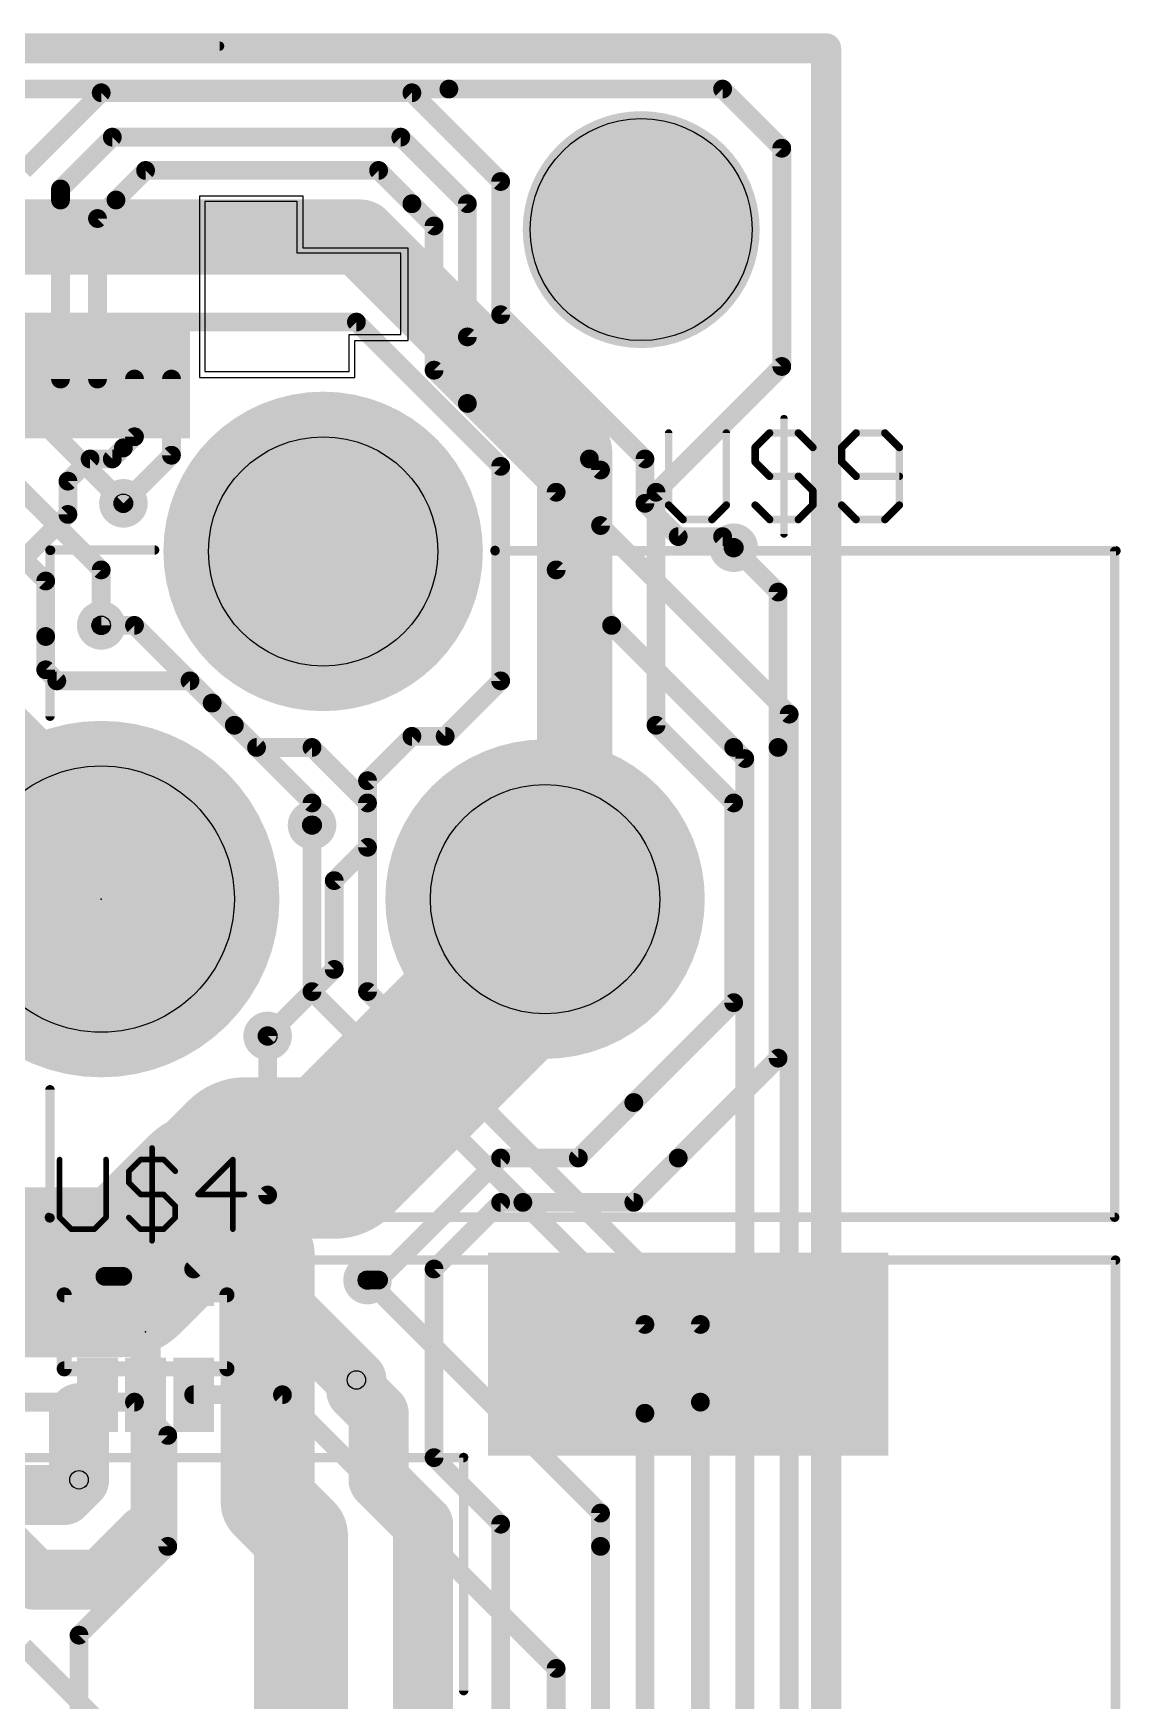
# Model space of a CAD drawing. Extents: x 61.5 to 101.4, y 9 to 89.5.
# Drawn here: x 86.68 to 101.38, y 66.91 to 89.45 of the extents above; entities that cross this region are included whole.
import ezdxf

# ---------------------------------------------------------------- set-up
doc = ezdxf.new("R2010")
doc.units = 0
for name, color, linetype in [('1', 22, 'CONTINUOUS'), ('16', 175, 'CONTINUOUS'), ('17', 82, 'CONTINUOUS'), ('18', 82, 'CONTINUOUS'), ('20', 7, 'CONTINUOUS'), ('21', 253, 'CONTINUOUS'), ('22', 253, 'CONTINUOUS'), ('23', 7, 'CONTINUOUS'), ('25', 253, 'CONTINUOUS'), ('29', 253, 'CONTINUOUS'), ('30', 253, 'CONTINUOUS'), ('31', 253, 'CONTINUOUS'), ('32', 253, 'CONTINUOUS'), ('44', 253, 'CONTINUOUS'), ('51', 253, 'CONTINUOUS')]:
    doc.layers.add(name, color=color, linetype=linetype)

# ---------------------------------------------------------------- blocks, each defined once
blk = doc.blocks.new('RECT')
blk.add_solid([(-0.5, -0.5), (0.5, -0.5), (-0.5, 0.5), (0.5, 0.5)])
blk = doc.blocks.new('ROUNDP')
at = {"const_width": 0.5}
blk.add_lwpolyline([(0, -0.25, 1), (0, 0.25, 1), (0, -0.25)], format="xyb", dxfattribs=at)
blk = doc.blocks.new('ROUNDV')
at = {"const_width": 0.5}
blk.add_lwpolyline([(0, -0.25, 1), (0, 0.25, 1), (0, -0.25)], format="xyb", dxfattribs=at)

msp = doc.modelspace()

# ---------------------------------------------------------------- linework, layer by layer
at = {"layer": '1'}
for p, q in [((90.25, 87.18), (89, 87.18)), ((89, 87.18), (89, 84.88)), ((90.25, 86.48), (90.25, 87.18)), ((91.65, 86.48), (90.25, 86.48)), ((91.65, 85.38), (91.65, 86.48)), ((90.95, 84.88), (90.95, 85.38)), ((90.95, 85.38), (91.65, 85.38)), ((89, 84.88), (90.95, 84.88))]:
    msp.add_line(p, q, dxfattribs=at)
for points, const_width in [([(86.55, 87.6), (87.6, 88.65)], 0.254), ([(87.6, 88.65), (91.8, 88.65)], 0.254), ([(91.8, 88.65), (93, 87.45)], 0.254), ([(87.05, 87.35), (87.75, 88.05)], 0.254), ([(87.75, 88.05), (91.65, 88.05)], 0.254), ([(91.65, 88.05), (92.55, 87.15)], 0.254), ([(87.8, 87.2), (88.2, 87.6)], 0.254), ([(88.2, 87.6), (91.35, 87.6)], 0.254), ([(91.35, 87.6), (91.8, 87.15)], 0.254), ([(87.05, 87.2), (87.05, 87.35)], 0.254), ([(93, 87.45), (93, 85.65)], 0.254), ([(87.05, 84.78), (87.05, 87.2)], 0.254), ([(87.55, 86.95), (87.8, 87.2)], 0.254), ([(91.8, 87.15), (92.1, 86.85)], 0.254), ([(92.55, 87.15), (92.55, 85.35)], 0.254), ([(87.55, 84.78), (87.55, 86.95)], 0.254), ([(92.1, 86.85), (92.1, 84.9)], 0.254), ([(93, 85.65), (94.95, 83.7)], 0.254), ([(92.55, 85.35), (94.2, 83.7)], 0.254), ([(92.1, 84.9), (92.55, 84.45)], 0.254), ([(88.05, 84.78), (88.05, 84)], 0.254), ([(88.55, 84.78), (88.55, 83.75)], 0.254), ([(92.55, 84.45), (93.75, 83.25)], 0.254), ([(88.05, 84), (87.9, 83.85)], 0.254), ([(87.9, 83.85), (87.75, 83.7)], 0.254), ([(88.55, 83.75), (87.9, 83.1)], 0.254), ([(87.45, 83.7), (87.15, 83.4)], 0.254), ([(87.75, 83.7), (87.45, 83.7)], 0.254), ([(94.2, 83.7), (94.35, 83.55)], 0.254), ([(94.35, 83.55), (94.35, 82.8)], 0.254), ([(94.95, 83.7), (94.95, 83.1)], 0.254), ([(87.15, 83.4), (87.15, 82.95)], 0.254), ([(93.75, 83.25), (93.75, 82.2)], 0.254), ([(94.95, 83.1), (95.4, 82.65)], 0.254), ([(87.15, 82.95), (86.1, 81.9)], 0.254), ([(94.35, 82.8), (96.9, 80.25)], 0.254), ([(95.4, 82.65), (96, 82.65)], 0.254), ([(96, 82.65), (96.15, 82.5)], 0.254), ([(93.75, 82.2), (94.5, 81.45)], 0.254), ([(87.6, 81.45), (88.05, 81.45)], 0.254), ([(88.05, 81.45), (89.1, 80.4)], 0.254), ([(94.5, 81.45), (96.15, 79.8)], 0.254), ([(89.1, 80.4), (89.4, 80.1)], 0.254), ([(96.9, 80.25), (96.9, 23.85)], 0.254), ([(85.7, 79.65), (87.6, 77.75)], 0.8128), ([(89.7, 79.8), (89.4, 80.1)], 0.254), ([(90.45, 79.8), (89.7, 79.8)], 0.254), ([(91.2, 79.05), (90.45, 79.8)], 0.254), ([(96.15, 79.8), (96.3, 79.65)], 0.254), ([(96.3, 79.65), (96.3, 23.4)], 0.254), ([(91.2, 76.5), (91.2, 79.05)], 0.254), ([(90.45, 78.75), (90.45, 76.5)], 0.254), ([(94.95, 72), (90.45, 76.5)], 0.254), ([(91.2, 76.5), (95.7, 72)], 0.254), ([(89.85, 75.9), (89.85, 73.75)], 0.254), ([(87.9, 73.65), (85.95, 73.65)], 0.4064), ([(88.2, 73.35), (87.9, 73.65)], 0.4064), ([(89.85, 73.75), (88.85, 72.75)], 0.254), ([(88.2, 72.75), (88.2, 73.35)], 0.4064), ([(89.55, 72.75), (89.1, 72.75)], 0.8128), ([(91.05, 71.25), (89.55, 72.75)], 0.8128), ([(88.2, 72.75), (88.2, 71.05)], 0.4064), ([(88.85, 72.75), (89.1, 72.75)], 0.4064), ([(91.2, 72.6), (94.35, 69.45)], 0.254), ([(94.95, 70.8), (94.95, 72)], 0.254), ([(95.7, 72), (95.7, 70.95)], 0.254), ([(87.55, 71.05), (87.3, 70.8)], 0.4064), ([(88.2, 71.05), (88.2, 69.15)], 0.4064), ([(87.3, 70.8), (87.3, 69.9)], 0.8128), ([(88.85, 71.05), (90.05, 71.05)], 0.254), ([(90.05, 71.05), (93.75, 67.35)], 0.254), ([(95.7, 46.95), (95.7, 70.95)], 0.254), ([(94.95, 70.8), (94.95, 47.25)], 0.254), ([(86.1, 69.15), (86.7, 68.55)], 0.8128), ([(87.6, 68.55), (88.2, 69.15)], 0.8128), ([(94.35, 69.45), (94.35, 69)], 0.254), ([(94.35, 47.7), (94.35, 69)], 0.254), ([(86.7, 68.55), (87.3, 68.55)], 0.8128), ([(87.3, 68.55), (87.6, 68.55)], 0.8128), ([(86.55, 67.65), (88.8, 65.4)], 0.254), ([(93.75, 67.35), (93.75, 61.8)], 0.254)]:
    msp.add_lwpolyline(points, dxfattribs=dict(at, const_width=const_width))
for points, const_width in [([(87.6, 88.7135, 1), (87.6, 88.5865)], 0.127), ([(87.6449, 88.6051, 1), (87.5551, 88.6949)], 0.127), ([(91.8449, 88.6949, 1), (91.7551, 88.6051)], 0.127), ([(91.8, 88.5865, 1), (91.8, 88.7135)], 0.127), ([(87.75, 88.1135, 1), (87.75, 87.9865)], 0.127), ([(87.7949, 88.0051, 1), (87.7051, 88.0949)], 0.127), ([(91.6949, 88.0949, 1), (91.6051, 88.0051)], 0.127), ([(91.65, 87.9865, 1), (91.65, 88.1135)], 0.127), ([(88.2, 87.6635, 1), (88.2, 87.5365)], 0.127), ([(88.2449, 87.5551, 1), (88.1551, 87.6449)], 0.127), ([(91.3949, 87.6449, 1), (91.3051, 87.5551)], 0.127), ([(91.35, 87.5365, 1), (91.35, 87.6635)], 0.127), ([(87.1135, 87.35, 1), (86.9865, 87.35)], 0.127), ([(87.0051, 87.3949, 1), (87.0949, 87.3051)], 0.127), ([(93.0635, 87.45, 1), (92.9365, 87.45)], 0.127), ([(92.9551, 87.4051, 1), (93.0449, 87.4949)], 0.127), ([(87.1135, 87.2, 1), (86.9865, 87.2)], 0.127), ([(86.9865, 87.2, 1), (87.1135, 87.2)], 0.127), ([(87.7551, 87.2449, 1), (87.8449, 87.1551)], 0.127), ([(87.8449, 87.1551, 1), (87.7551, 87.2449)], 0.127), ([(91.8449, 87.1949, 1), (91.7551, 87.1051)], 0.127), ([(91.7551, 87.1051, 1), (91.8449, 87.1949)], 0.127), ([(92.6135, 87.15, 1), (92.4865, 87.15)], 0.127), ([(92.5051, 87.1051, 1), (92.5949, 87.1949)], 0.127), ([(87.6135, 86.95, 1), (87.4865, 86.95)], 0.127), ([(87.5051, 86.9949, 1), (87.5949, 86.9051)], 0.127), ([(92.1635, 86.85, 1), (92.0365, 86.85)], 0.127), ([(92.0551, 86.8051, 1), (92.1449, 86.8949)], 0.127), ([(93.0449, 85.6949, 1), (92.9551, 85.6051)], 0.127), ([(92.9365, 85.65, 1), (93.0635, 85.65)], 0.127), ([(92.5949, 85.3949, 1), (92.5051, 85.3051)], 0.127), ([(92.4865, 85.35, 1), (92.6135, 85.35)], 0.127), ([(92.1449, 84.9449, 1), (92.0551, 84.8551)], 0.127), ([(86.9865, 84.78, 1), (87.1135, 84.78)], 0.127), ([(87.4865, 84.78, 1), (87.6135, 84.78)], 0.127), ([(88.1135, 84.78, 1), (87.9865, 84.78)], 0.127), ([(88.6135, 84.78, 1), (88.4865, 84.78)], 0.127), ([(92.0365, 84.9, 1), (92.1635, 84.9)], 0.127), ([(92.5949, 84.4949, 1), (92.5051, 84.4051)], 0.127), ([(92.5051, 84.4051, 1), (92.5949, 84.4949)], 0.127), ([(88.0949, 83.9551, 1), (88.0051, 84.0449)], 0.127), ([(87.8551, 83.8949, 1), (87.9449, 83.8051)], 0.127), ([(87.9449, 83.8051, 1), (87.8551, 83.8949)], 0.127), ([(87.9865, 84, 1), (88.1135, 84)], 0.127), ([(88.5949, 83.7051, 1), (88.5051, 83.7949)], 0.127), ([(87.45, 83.7635, 1), (87.45, 83.6365)], 0.127), ([(87.4949, 83.6551, 1), (87.4051, 83.7449)], 0.127), ([(87.7051, 83.7449, 1), (87.7949, 83.6551)], 0.127), ([(87.75, 83.6365, 1), (87.75, 83.7635)], 0.127), ([(88.4865, 83.75, 1), (88.6135, 83.75)], 0.127), ([(94.2449, 83.7449, 1), (94.1551, 83.6551)], 0.127), ([(94.1551, 83.6551, 1), (94.2449, 83.7449)], 0.127), ([(94.4135, 83.55, 1), (94.2865, 83.55)], 0.127), ([(94.3051, 83.5051, 1), (94.3949, 83.5949)], 0.127), ([(95.0135, 83.7, 1), (94.8865, 83.7)], 0.127), ([(94.9051, 83.6551, 1), (94.9949, 83.7449)], 0.127), ([(87.2135, 83.4, 1), (87.0865, 83.4)], 0.127), ([(87.1051, 83.4449, 1), (87.1949, 83.3551)], 0.127), ([(87.8551, 83.1449, 1), (87.9449, 83.0551)], 0.127), ([(93.8135, 83.25, 1), (93.6865, 83.25)], 0.127), ([(93.7051, 83.2051, 1), (93.7949, 83.2949)], 0.127), ([(94.9949, 83.1449, 1), (94.9051, 83.0551)], 0.127), ([(87.0865, 82.95, 1), (87.2135, 82.95)], 0.127), ([(87.1949, 82.9051, 1), (87.1051, 82.9949)], 0.127), ([(94.8865, 83.1, 1), (95.0135, 83.1)], 0.127), ([(94.3949, 82.8449, 1), (94.3051, 82.7551)], 0.127), ([(94.2865, 82.8, 1), (94.4135, 82.8)], 0.127), ([(95.4, 82.7135, 1), (95.4, 82.5865)], 0.127), ([(95.3551, 82.6051, 1), (95.4449, 82.6949)], 0.127), ([(96.0449, 82.6949, 1), (95.9551, 82.6051)], 0.127), ([(96, 82.5865, 1), (96, 82.7135)], 0.127), ([(96.1051, 82.4551, 1), (96.1949, 82.5449)], 0.127), ([(93.7949, 82.2449, 1), (93.7051, 82.1551)], 0.127), ([(93.6865, 82.2, 1), (93.8135, 82.2)], 0.127), ([(87.6, 81.5135, 1), (87.6, 81.3865)], 0.127), ([(88.0949, 81.4949, 1), (88.0051, 81.4051)], 0.127), ([(88.05, 81.3865, 1), (88.05, 81.5135)], 0.127), ([(94.5449, 81.4949, 1), (94.4551, 81.4051)], 0.127), ([(94.4551, 81.4051, 1), (94.5449, 81.4949)], 0.127), ([(89.1449, 80.4449, 1), (89.0551, 80.3551)], 0.127), ([(89.0551, 80.3551, 1), (89.1449, 80.4449)], 0.127), ([(96.9635, 80.25, 1), (96.8365, 80.25)], 0.127), ([(96.8551, 80.2051, 1), (96.9449, 80.2949)], 0.127), ([(89.4449, 80.1449, 1), (89.3551, 80.0551)], 0.127), ([(89.3551, 80.0551, 1), (89.4449, 80.1449)], 0.127), ([(89.7, 79.8635, 1), (89.7, 79.7365)], 0.127), ([(89.6551, 79.7551, 1), (89.7449, 79.8449)], 0.127), ([(90.4949, 79.8449, 1), (90.4051, 79.7551)], 0.127), ([(90.45, 79.7365, 1), (90.45, 79.8635)], 0.127), ([(96.1949, 79.8449, 1), (96.1051, 79.7551)], 0.127), ([(96.1051, 79.7551, 1), (96.1949, 79.8449)], 0.127), ([(96.3635, 79.65, 1), (96.2365, 79.65)], 0.127), ([(96.2551, 79.6051, 1), (96.3449, 79.6949)], 0.127), ([(91.2635, 79.05, 1), (91.1365, 79.05)], 0.127), ([(91.1551, 79.0051, 1), (91.2449, 79.0949)], 0.127), ([(90.5135, 78.75, 1), (90.3865, 78.75)], 0.127), ([(87.4563, 77.6063, 1), (87.7437, 77.8937)], 0.4064), ([(90.4949, 76.5449, 1), (90.4051, 76.4551)], 0.127), ([(90.3865, 76.5, 1), (90.5135, 76.5)], 0.127), ([(91.2449, 76.5449, 1), (91.1551, 76.4551)], 0.127), ([(91.1365, 76.5, 1), (91.2635, 76.5)], 0.127), ([(89.9135, 75.9, 1), (89.7865, 75.9)], 0.127), ([(87.9718, 73.7218, 1), (87.8282, 73.5782)], 0.2032), ([(87.9, 73.5484, 1), (87.9, 73.7516)], 0.2032), ([(89.7865, 73.75, 1), (89.9135, 73.75)], 0.127), ([(89.8949, 73.7051, 1), (89.8051, 73.7949)], 0.127), ([(88.3016, 73.35, 1), (88.0984, 73.35)], 0.2032), ([(88.1282, 73.2782, 1), (88.2718, 73.4218)], 0.2032), ([(89.1, 72.9532, 1), (89.1, 72.5468)], 0.4064), ([(89.6937, 72.8937, 1), (89.4063, 72.6063)], 0.4064), ([(89.55, 72.5468, 1), (89.55, 72.9532)], 0.4064), ([(88.3016, 72.75, 1), (88.0984, 72.75)], 0.2032), ([(88.0984, 72.75, 1), (88.3016, 72.75)], 0.2032), ([(88.85, 72.8516, 1), (88.85, 72.6484)], 0.2032), ([(88.8051, 72.7949, 1), (88.8949, 72.7051)], 0.127), ([(89.1, 72.6484, 1), (89.1, 72.8516)], 0.2032), ([(91.2449, 72.6449, 1), (91.1551, 72.5551)], 0.127), ([(95.0135, 72, 1), (94.8865, 72)], 0.127), ([(95.7635, 72, 1), (95.6365, 72)], 0.127), ([(94.9051, 71.9551, 1), (94.9949, 72.0449)], 0.127), ([(95.6551, 71.9551, 1), (95.7449, 72.0449)], 0.127), ([(90.9063, 71.1063, 1), (91.1937, 71.3937)], 0.4064), ([(87.6218, 70.9782, 1), (87.4782, 71.1218)], 0.2032), ([(88.3016, 71.05, 1), (88.0984, 71.05)], 0.2032), ([(87.5032, 70.8, 1), (87.0968, 70.8)], 0.4064), ([(88.0984, 71.05, 1), (88.3016, 71.05)], 0.2032), ([(88.85, 71.1135, 1), (88.85, 70.9865)], 0.127), ([(90.0949, 71.0949, 1), (90.0051, 71.0051)], 0.127), ([(90.05, 70.9865, 1), (90.05, 71.1135)], 0.127), ([(95.7635, 70.95, 1), (95.6365, 70.95)], 0.127), ([(95.6365, 70.95, 1), (95.7635, 70.95)], 0.127), ([(87.2282, 70.8718, 1), (87.3718, 70.7282)], 0.2032), ([(95.0135, 70.8, 1), (94.8865, 70.8)], 0.127), ([(94.8865, 70.8, 1), (95.0135, 70.8)], 0.127), ([(87.0968, 69.9, 1), (87.5032, 69.9)], 0.4064), ([(88.3437, 69.0063, 1), (88.0563, 69.2937)], 0.4064), ([(94.4135, 69.45, 1), (94.2865, 69.45)], 0.127), ([(94.3051, 69.4051, 1), (94.3949, 69.4949)], 0.127), ([(88.0984, 69.15, 1), (88.3016, 69.15)], 0.2032), ([(94.4135, 69, 1), (94.2865, 69)], 0.127), ([(94.2865, 69, 1), (94.4135, 69)], 0.127), ([(86.7, 68.7532, 1), (86.7, 68.3468)], 0.4064), ([(86.5563, 68.4063, 1), (86.8437, 68.6937)], 0.4064), ([(87.3, 68.7532, 1), (87.3, 68.3468)], 0.4064), ([(87.3, 68.3468, 1), (87.3, 68.7532)], 0.4064), ([(87.4563, 68.6937, 1), (87.7437, 68.4063)], 0.4064), ([(87.6, 68.3468, 1), (87.6, 68.7532)], 0.4064), ([(93.8135, 67.35, 1), (93.6865, 67.35)], 0.127), ([(93.7051, 67.3051, 1), (93.7949, 67.3949)], 0.127)]:
    msp.add_lwpolyline(points, format="xyb", dxfattribs=dict(at, const_width=const_width))
at = {"layer": '16'}
for points, const_width in [([(92.3, 88.7), (80.75, 88.7)], 0.254), ([(96, 88.7), (92.3, 88.7)], 0.254), ([(96.8, 87.9), (96, 88.7)], 0.254), ([(96.8, 84.95), (96.8, 87.9)], 0.254), ([(91.1, 86.7), (78, 86.7)], 1.016), ([(94, 83.8), (91.1, 86.7)], 1.016), ([(91.05, 85.55), (76.45, 85.55)], 0.254), ([(93, 83.6), (91.05, 85.55)], 0.254), ([(95.1, 83.25), (96.8, 84.95)], 0.254), ([(87.9, 83.1), (86.25, 84.75)], 0.254), ([(87.6, 82.2), (85.3, 84.5)], 0.254), ([(94, 78.15), (94, 83.8)], 1.016), ([(86.85, 82.05), (84.9, 84)], 0.254), ([(93, 80.7), (93, 83.6)], 0.254), ([(95.1, 83.25), (95.1, 80.1)], 0.254), ([(96.75, 81.9), (96.15, 82.5)], 0.254), ([(87.6, 82.2), (87.6, 81.45)], 0.254), ([(84.4, 80.95), (87.6, 77.75)], 2.1844), ([(86.85, 82.05), (86.85, 81.3)], 0.254), ([(96.75, 79.8), (96.75, 81.9)], 0.254), ([(86.85, 81.3), (86.85, 80.85)], 0.254), ([(86.85, 80.85), (87, 80.7)], 0.254), ([(87, 80.7), (88.8, 80.7)], 0.254), ([(88.8, 80.7), (89.1, 80.4)], 0.254), ([(92.25, 79.95), (93, 80.7)], 0.254), ([(89.1, 80.4), (90.45, 79.05)], 0.254), ([(91.2, 79.35), (91.8, 79.95)], 0.254), ([(91.8, 79.95), (92.25, 79.95)], 0.254), ([(95.1, 80.1), (96.15, 79.05)], 0.254), ([(96.75, 79.8), (96.75, 75.6)], 0.254), ([(91.2, 79.35), (91.2, 78.45)], 0.254), ([(90.45, 79.05), (90.45, 78.75)], 0.254), ([(96.15, 79.05), (96.15, 76.35)], 0.254), ([(93.6, 77.1), (93.6, 77.75)], 2.1844), ([(91.2, 78.45), (90.75, 78)], 0.254), ([(93.6, 77.75), (94, 78.15)], 1.016), ([(90.75, 74.25), (93.45, 76.95)], 2.1844), ([(90.75, 78), (90.75, 76.8)], 0.254), ([(93.45, 76.95), (93.6, 77.1)], 2.1844), ([(90.75, 76.8), (89.85, 75.9)], 0.254), ([(96.15, 76.35), (94.8, 75)], 0.254), ([(96.75, 75.6), (95.4, 74.25)], 0.254), ([(89.55, 74.25), (89.0819, 73.7819)], 2.1844), ([(89.55, 74.25), (90.75, 74.25)], 2.1844), ([(94.05, 74.25), (94.8, 75)], 0.254), ([(87.8918, 72.65), (89.0237, 73.7819)], 2.1844), ([(89.0819, 73.7819), (89.0237, 73.7819)], 2.1844), ([(89.0237, 73.7819), (89.85, 72.9556)], 1.27), ([(91.35, 72.6), (93, 74.25)], 0.254), ([(93, 74.25), (94.05, 74.25)], 0.254), ([(95.4, 74.25), (94.8, 73.65)], 0.254), ([(81.2, 72.65), (87.8918, 72.65)], 2.1844), ([(93, 73.65), (92.1, 72.75)], 0.254), ([(93.3, 73.65), (93, 73.65)], 0.254), ([(94.8, 73.65), (93.3, 73.65)], 0.254), ([(89.85, 72.9556), (89.85, 70.35)], 1.27), ([(92.1, 72.75), (92.1, 70.2)], 0.254), ([(87.8918, 72.65), (87.65, 72.65)], 0.254), ([(91.2, 72.6), (91.35, 72.6)], 0.254), ([(91.05, 71.25), (91.05, 71.1)], 0.8128), ([(91.05, 71.1), (91.35, 70.8)], 0.8128), ([(88.05, 70.95), (82.05, 70.95)], 0.254), ([(88.5, 70.5), (88.05, 70.95)], 0.254), ([(91.35, 70.8), (91.35, 69.9)], 0.8128), ([(89.85, 70.35), (89.85, 69.6)], 1.27), ([(88.5, 69), (88.5, 70.5)], 0.254), ([(92.1, 70.2), (93, 69.3)], 0.254), ([(83.9, 69.695), (87.095, 69.695)], 0.8128), ([(87.095, 69.695), (87.3, 69.9)], 0.8128), ([(89.85, 69.6), (90.3, 69.15)], 1.27), ([(91.35, 69.9), (91.95, 69.3)], 0.8128), ([(90.3, 69.15), (90.3, 62.25)], 1.27), ([(91.95, 69.3), (91.95, 61.5)], 0.8128), ([(93, 69.3), (93, 60.9)], 0.254), ([(87.3, 67.8), (88.5, 69)], 0.254), ([(87.3, 65.1), (87.3, 67.8)], 0.254)]:
    msp.add_lwpolyline(points, dxfattribs=dict(at, const_width=const_width))
for points, const_width in [([(92.3, 88.7635, 1), (92.3, 88.6365)], 0.127), ([(92.3, 88.6365, 1), (92.3, 88.7635)], 0.127), ([(96.0449, 88.7449, 1), (95.9551, 88.6551)], 0.127), ([(96, 88.6365, 1), (96, 88.7635)], 0.127), ([(96.8635, 87.9, 1), (96.7365, 87.9)], 0.127), ([(96.7551, 87.8551, 1), (96.8449, 87.9449)], 0.127), ([(91.2796, 86.8796, 1), (90.9204, 86.5204)], 0.508), ([(91.1, 86.446, 1), (91.1, 86.954)], 0.508), ([(91.0949, 85.5949, 1), (91.0051, 85.5051)], 0.127), ([(91.05, 85.4865, 1), (91.05, 85.6135)], 0.127), ([(96.7365, 84.95, 1), (96.8635, 84.95)], 0.127), ([(96.8449, 84.9051, 1), (96.7551, 84.9949)], 0.127), ([(94.254, 83.8, 1), (93.746, 83.8)], 0.508), ([(93.8204, 83.6204, 1), (94.1796, 83.9796)], 0.508), ([(93.0635, 83.6, 1), (92.9365, 83.6)], 0.127), ([(92.9551, 83.5551, 1), (93.0449, 83.6449)], 0.127), ([(87.8551, 83.0551, 1), (87.9449, 83.1449)], 0.127), ([(95.1635, 83.25, 1), (95.0365, 83.25)], 0.127), ([(95.0551, 83.2949, 1), (95.1449, 83.2051)], 0.127), ([(96.1949, 82.5449, 1), (96.1051, 82.4551)], 0.127), ([(87.6635, 82.2, 1), (87.5365, 82.2)], 0.127), ([(87.5551, 82.1551, 1), (87.6449, 82.2449)], 0.127), ([(86.9135, 82.05, 1), (86.7865, 82.05)], 0.127), ([(86.8051, 82.0051, 1), (86.8949, 82.0949)], 0.127), ([(96.8135, 81.9, 1), (96.6865, 81.9)], 0.127), ([(96.7051, 81.8551, 1), (96.7949, 81.9449)], 0.127), ([(86.9135, 81.3, 1), (86.7865, 81.3)], 0.127), ([(87.5365, 81.45, 1), (87.6635, 81.45)], 0.127), ([(86.7865, 81.3, 1), (86.9135, 81.3)], 0.127), ([(86.8949, 80.8949, 1), (86.8051, 80.8051)], 0.127), ([(86.7865, 80.85, 1), (86.9135, 80.85)], 0.127), ([(87, 80.7635, 1), (87, 80.6365)], 0.127), ([(86.9551, 80.6551, 1), (87.0449, 80.7449)], 0.127), ([(88.8449, 80.7449, 1), (88.7551, 80.6551)], 0.127), ([(88.8, 80.6365, 1), (88.8, 80.7635)], 0.127), ([(92.9365, 80.7, 1), (93.0635, 80.7)], 0.127), ([(93.0449, 80.6551, 1), (92.9551, 80.7449)], 0.127), ([(89.1449, 80.4449, 1), (89.0551, 80.3551)], 0.127), ([(89.0551, 80.3551, 1), (89.1449, 80.4449)], 0.127), ([(91.8, 80.0135, 1), (91.8, 79.8865)], 0.127), ([(91.8449, 79.9051, 1), (91.7551, 79.9949)], 0.127), ([(92.2051, 79.9949, 1), (92.2949, 79.9051)], 0.127), ([(92.25, 79.8865, 1), (92.25, 80.0135)], 0.127), ([(95.1449, 80.1449, 1), (95.0551, 80.0551)], 0.127), ([(95.0365, 80.1, 1), (95.1635, 80.1)], 0.127), ([(96.8135, 79.8, 1), (96.6865, 79.8)], 0.127), ([(96.6865, 79.8, 1), (96.8135, 79.8)], 0.127), ([(91.2635, 79.35, 1), (91.1365, 79.35)], 0.127), ([(91.1551, 79.3949, 1), (91.2449, 79.3051)], 0.127), ([(90.5135, 79.05, 1), (90.3865, 79.05)], 0.127), ([(90.4051, 79.0051, 1), (90.4949, 79.0949)], 0.127), ([(96.2135, 79.05, 1), (96.0865, 79.05)], 0.127), ([(96.1051, 79.0051, 1), (96.1949, 79.0949)], 0.127), ([(87.2138, 77.3638, 1), (87.9862, 78.1362)], 1.0922), ([(90.3865, 78.75, 1), (90.5135, 78.75)], 0.127), ([(94.1461, 77.75, 1), (93.0539, 77.75)], 1.0922), ([(91.1365, 78.45, 1), (91.2635, 78.45)], 0.127), ([(91.2449, 78.4051, 1), (91.1551, 78.4949)], 0.127), ([(94.1796, 77.9704, 1), (93.8204, 78.3296)], 0.508), ([(93.746, 78.15, 1), (94.254, 78.15)], 0.508), ([(90.8135, 78, 1), (90.6865, 78)], 0.127), ([(90.7051, 78.0449, 1), (90.7949, 77.9551)], 0.127), ([(93.8362, 76.5638, 1), (93.0638, 77.3362)], 1.0922), ([(93.9862, 76.7138, 1), (93.2138, 77.4862)], 1.0922), ([(93.4204, 77.9296, 1), (93.7796, 77.5704)], 0.508), ([(93.0638, 77.3362, 1), (93.8362, 76.5638)], 1.0922), ([(93.0539, 77.1, 1), (94.1461, 77.1)], 1.0922), ([(90.6865, 76.8, 1), (90.8135, 76.8)], 0.127), ([(90.7949, 76.7551, 1), (90.7051, 76.8449)], 0.127), ([(96.0865, 76.35, 1), (96.2135, 76.35)], 0.127), ([(96.1949, 76.3051, 1), (96.1051, 76.3949)], 0.127), ([(89.8051, 75.9449, 1), (89.8949, 75.8551)], 0.127), ([(96.6865, 75.6, 1), (96.8135, 75.6)], 0.127), ([(96.7949, 75.5551, 1), (96.7051, 75.6449)], 0.127), ([(89.55, 74.7961, 1), (89.55, 73.7039)], 1.0922), ([(89.9362, 73.8638, 1), (89.1638, 74.6362)], 1.0922), ([(90.75, 73.7039, 1), (90.75, 74.7961)], 1.0922), ([(90.3638, 74.6362, 1), (91.1362, 73.8638)], 1.0922), ([(94.7551, 75.0449, 1), (94.8449, 74.9551)], 0.127), ([(94.8449, 74.9551, 1), (94.7551, 75.0449)], 0.127), ([(89.0237, 74.328, 1), (89.0237, 73.2358)], 1.0922), ([(89.4098, 73.3958, 1), (88.6375, 74.1681)], 1.0922), ([(89.0819, 73.2358, 1), (89.0819, 74.328)], 1.0922), ([(88.6958, 74.1681, 1), (89.4681, 73.3958)], 1.0922), ([(85.9, 74.4, 0.4142), (87.65, 72.65)], 0.254), ([(89.2482, 74.0064, 1), (88.7992, 73.5574)], 0.635), ([(93, 74.3135, 1), (93, 74.1865)], 0.127), ([(93.0449, 74.2051, 1), (92.9551, 74.2949)], 0.127), ([(94.0051, 74.2949, 1), (94.0949, 74.2051)], 0.127), ([(94.05, 74.1865, 1), (94.05, 74.3135)], 0.127), ([(95.3551, 74.2949, 1), (95.4449, 74.2051)], 0.127), ([(95.4449, 74.2051, 1), (95.3551, 74.2949)], 0.127), ([(87.8918, 72.1039, 1), (87.8918, 73.1961)], 1.0922), ([(93, 73.7135, 1), (93, 73.5865)], 0.127), ([(93.0449, 73.6051, 1), (92.9551, 73.6949)], 0.127), ([(93.3, 73.7135, 1), (93.3, 73.5865)], 0.127), ([(93.3, 73.5865, 1), (93.3, 73.7135)], 0.127), ([(94.7551, 73.6949, 1), (94.8449, 73.6051)], 0.127), ([(94.8, 73.5865, 1), (94.8, 73.7135)], 0.127), ([(87.5056, 73.0362, 1), (88.2779, 72.2638)], 1.0922), ([(90.1675, 72.9556, 1), (89.5325, 72.9556)], 0.635), ([(89.6255, 72.7311, 1), (90.0745, 73.1801)], 0.635), ([(92.1635, 72.75, 1), (92.0365, 72.75)], 0.127), ([(92.0551, 72.7949, 1), (92.1449, 72.7051)], 0.127), ([(87.65, 72.7135, 1), (87.65, 72.5865)], 0.127), ([(87.65, 72.5865, 1), (87.65, 72.7135)], 0.127), ([(87.8918, 72.5865, 1), (87.8918, 72.7135)], 0.127), ([(91.2, 72.6635, 1), (91.2, 72.5365)], 0.127), ([(91.3051, 72.6449, 1), (91.3949, 72.5551)], 0.127), ([(91.35, 72.5365, 1), (91.35, 72.6635)], 0.127), ([(91.2532, 71.25, 1), (90.8468, 71.25)], 0.4064), ([(91.1937, 71.2437, 1), (90.9063, 70.9563)], 0.4064), ([(90.8468, 71.1, 1), (91.2532, 71.1)], 0.4064), ([(88.0949, 70.9949, 1), (88.0051, 70.9051)], 0.127), ([(88.05, 70.8865, 1), (88.05, 71.0135)], 0.127), ([(91.5532, 70.8, 1), (91.1468, 70.8)], 0.4064), ([(91.2063, 70.6563, 1), (91.4937, 70.9437)], 0.4064), ([(90.1675, 70.35, 1), (89.5325, 70.35)], 0.635), ([(88.5635, 70.5, 1), (88.4365, 70.5)], 0.127), ([(88.4551, 70.4551, 1), (88.5449, 70.5449)], 0.127), ([(89.5325, 70.35, 1), (90.1675, 70.35)], 0.635), ([(92.1449, 70.2449, 1), (92.0551, 70.1551)], 0.127), ([(87.095, 69.4918, 1), (87.095, 69.8982)], 0.4064), ([(87.4437, 69.7563, 1), (87.1563, 70.0437)], 0.4064), ([(90.0745, 69.8245, 1), (89.6255, 69.3755)], 0.635), ([(91.4937, 70.0437, 1), (91.2063, 69.7563)], 0.4064), ([(91.1468, 69.9, 1), (91.5532, 69.9)], 0.4064), ([(92.0365, 70.2, 1), (92.1635, 70.2)], 0.127), ([(86.9513, 69.8387, 1), (87.2387, 69.5513)], 0.4064), ([(89.5325, 69.6, 1), (90.1675, 69.6)], 0.635), ([(90.6175, 69.15, 1), (89.9825, 69.15)], 0.635), ([(90.0755, 68.9255, 1), (90.5245, 69.3745)], 0.635), ([(92.1532, 69.3, 1), (91.7468, 69.3)], 0.4064), ([(91.8063, 69.1563, 1), (92.0937, 69.4437)], 0.4064), ([(93.0635, 69.3, 1), (92.9365, 69.3)], 0.127), ([(92.9551, 69.2551, 1), (93.0449, 69.3449)], 0.127), ([(88.4365, 69, 1), (88.5635, 69)], 0.127), ([(88.5449, 68.9551, 1), (88.4551, 69.0449)], 0.127), ([(87.3635, 67.8, 1), (87.2365, 67.8)], 0.127), ([(87.2551, 67.8449, 1), (87.3449, 67.7551)], 0.127)]:
    msp.add_lwpolyline(points, format="xyb", dxfattribs=dict(at, const_width=const_width))
at = {"layer": '20', "const_width": 0.4064}
for points in [[(62.4, 89.25), (97.4, 89.25)], [(97.4, 89.25), (97.4, 9.25)]]:
    msp.add_lwpolyline(points, dxfattribs=at)
at = {"layer": '20', "const_width": 0.2032}
for points in [[(97.5016, 89.25, 1), (97.2984, 89.25)], [(97.4, 89.1484, 1), (97.4, 89.3516)]]:
    msp.add_lwpolyline(points, format="xyb", dxfattribs=at)
at = {"layer": '20'}
msp.add_circle((94.9, 86.8), 1.5, dxfattribs=at)
at = {"layer": '21'}
for points, const_width in [([(89.2, 89.28), (82.47, 89.28)], 0.127), ([(96.83, 84.2451), (96.83, 82.6859)], 0.1016), ([(95.2708, 84.0502), (95.2708, 83.0757)], 0.1016), ([(96.0504, 83.0757), (96.0504, 84.0502)], 0.1016), ([(96.4402, 83.8553), (96.6351, 84.0502)], 0.1016), ([(96.6351, 84.0502), (97.0249, 84.0502)], 0.1016), ([(97.0249, 84.0502), (97.2198, 83.8553)], 0.1016), ([(97.8045, 84.0502), (97.6096, 83.8553)], 0.1016), ([(98.1943, 84.0502), (97.8045, 84.0502)], 0.1016), ([(98.3892, 83.8553), (98.1943, 84.0502)], 0.1016), ([(96.4402, 83.6604), (96.4402, 83.8553)], 0.1016), ([(97.6096, 83.8553), (97.6096, 83.6604)], 0.1016), ([(98.3892, 83.0757), (98.3892, 83.8553)], 0.1016), ([(96.6351, 83.4655), (96.4402, 83.6604)], 0.1016), ([(97.6096, 83.6604), (97.8045, 83.4655)], 0.1016), ([(97.0249, 83.4655), (96.6351, 83.4655)], 0.1016), ([(97.2198, 83.2706), (97.0249, 83.4655)], 0.1016), ([(97.8045, 83.4655), (98.3892, 83.4655)], 0.1016), ([(97.2198, 83.0757), (97.2198, 83.2706)], 0.1016), ([(95.2708, 83.0757), (95.4657, 82.8808)], 0.1016), ([(95.8555, 82.8808), (96.0504, 83.0757)], 0.1016), ([(96.4402, 83.0757), (96.6351, 82.8808)], 0.1016), ([(97.0249, 82.8808), (97.2198, 83.0757)], 0.1016), ([(97.6096, 83.0757), (97.8045, 82.8808)], 0.1016), ([(98.1943, 82.8808), (98.3892, 83.0757)], 0.1016), ([(95.4657, 82.8808), (95.8555, 82.8808)], 0.1016), ([(96.6351, 82.8808), (97.0249, 82.8808)], 0.1016), ([(97.8045, 82.8808), (98.1943, 82.8808)], 0.1016), ([(86.9078, 82.4688), (88.3213, 82.4688)], 0.127), ([(86.9159, 82.4649), (86.9089, 82.4649)], 0.127), ([(86.9089, 82.4649), (86.9089, 80.2227)], 0.127), ([(92.9238, 82.4579), (92.9238, 82.463)], 0.127), ([(101.3175, 82.4579), (92.9238, 82.4579)], 0.127), ([(101.3, 82.45), (101.3, 73.45)], 0.127), ([(86.9079, 73.4411), (86.9079, 75.172)], 0.127), ([(101.3, 73.45), (86.9, 73.45)], 0.127), ([(86.902, 73.4411), (86.9079, 73.4411)], 0.127), ([(87.1, 71.4), (87.1, 72.4)], 0.2032), ([(89.3, 72.4), (89.3, 71.4)], 0.2032), ([(92.4975, 70.2), (81.7025, 70.2)], 0.127), ([(92.5, 70.2016), (92.5, 67.05)], 0.127)]:
    msp.add_lwpolyline(points, dxfattribs=dict(at, const_width=const_width))
for points, const_width in [([(89.2, 89.2482, 1), (89.2, 89.3118)], 0.0635), ([(96.8554, 84.2451, 1), (96.8046, 84.2451)], 0.0508), ([(95.2962, 84.0502, 1), (95.2454, 84.0502)], 0.0508), ([(96.0758, 84.0502, 1), (96.025, 84.0502)], 0.0508), ([(96.6351, 84.0756, 1), (96.6351, 84.0248)], 0.0508), ([(96.6531, 84.0322, 1), (96.6171, 84.0682)], 0.0508), ([(97.0429, 84.0682, 1), (97.0069, 84.0322)], 0.0508), ([(97.0249, 84.0248, 1), (97.0249, 84.0756)], 0.0508), ([(97.8045, 84.0756, 1), (97.8045, 84.0248)], 0.0508), ([(97.8225, 84.0322, 1), (97.7865, 84.0682)], 0.0508), ([(98.2123, 84.0682, 1), (98.1763, 84.0322)], 0.0508), ([(98.1943, 84.0248, 1), (98.1943, 84.0756)], 0.0508), ([(96.4222, 83.8733, 1), (96.4582, 83.8373)], 0.0508), ([(96.4656, 83.8553, 1), (96.4148, 83.8553)], 0.0508), ([(97.2018, 83.8373, 1), (97.2378, 83.8733)], 0.0508), ([(97.5916, 83.8733, 1), (97.6276, 83.8373)], 0.0508), ([(97.635, 83.8553, 1), (97.5842, 83.8553)], 0.0508), ([(98.4146, 83.8553, 1), (98.3638, 83.8553)], 0.0508), ([(98.3712, 83.8373, 1), (98.4072, 83.8733)], 0.0508), ([(96.4582, 83.6784, 1), (96.4222, 83.6424)], 0.0508), ([(96.4148, 83.6604, 1), (96.4656, 83.6604)], 0.0508), ([(97.6276, 83.6784, 1), (97.5916, 83.6424)], 0.0508), ([(97.5842, 83.6604, 1), (97.635, 83.6604)], 0.0508), ([(96.6351, 83.4909, 1), (96.6351, 83.4401)], 0.0508), ([(96.6171, 83.4475, 1), (96.6531, 83.4835)], 0.0508), ([(97.0429, 83.4835, 1), (97.0069, 83.4475)], 0.0508), ([(97.0249, 83.4401, 1), (97.0249, 83.4909)], 0.0508), ([(97.8045, 83.4909, 1), (97.8045, 83.4401)], 0.0508), ([(97.7865, 83.4475, 1), (97.8225, 83.4835)], 0.0508), ([(98.3892, 83.4401, 1), (98.3892, 83.4909)], 0.0508), ([(97.2452, 83.2706, 1), (97.1944, 83.2706)], 0.0508), ([(97.2018, 83.2526, 1), (97.2378, 83.2886)], 0.0508), ([(95.2888, 83.0937, 1), (95.2528, 83.0577)], 0.0508), ([(95.2454, 83.0757, 1), (95.2962, 83.0757)], 0.0508), ([(96.025, 83.0757, 1), (96.0758, 83.0757)], 0.0508), ([(96.0684, 83.0577, 1), (96.0324, 83.0937)], 0.0508), ([(96.4582, 83.0937, 1), (96.4222, 83.0577)], 0.0508), ([(97.1944, 83.0757, 1), (97.2452, 83.0757)], 0.0508), ([(97.2378, 83.0577, 1), (97.2018, 83.0937)], 0.0508), ([(97.6276, 83.0937, 1), (97.5916, 83.0577)], 0.0508), ([(98.3638, 83.0757, 1), (98.4146, 83.0757)], 0.0508), ([(98.4072, 83.0577, 1), (98.3712, 83.0937)], 0.0508), ([(95.4657, 82.9062, 1), (95.4657, 82.8554)], 0.0508), ([(95.4477, 82.8628, 1), (95.4837, 82.8988)], 0.0508), ([(95.8375, 82.8988, 1), (95.8735, 82.8628)], 0.0508), ([(95.8555, 82.8554, 1), (95.8555, 82.9062)], 0.0508), ([(96.6351, 82.9062, 1), (96.6351, 82.8554)], 0.0508), ([(96.6171, 82.8628, 1), (96.6531, 82.8988)], 0.0508), ([(97.0069, 82.8988, 1), (97.0429, 82.8628)], 0.0508), ([(97.0249, 82.8554, 1), (97.0249, 82.9062)], 0.0508), ([(97.8045, 82.9062, 1), (97.8045, 82.8554)], 0.0508), ([(97.7865, 82.8628, 1), (97.8225, 82.8988)], 0.0508), ([(98.1763, 82.8988, 1), (98.2123, 82.8628)], 0.0508), ([(98.1943, 82.8554, 1), (98.1943, 82.9062)], 0.0508), ([(86.9078, 82.5006, 1), (86.9078, 82.4371)], 0.0635), ([(86.9406, 82.4649, 1), (86.8771, 82.4649)], 0.0635), ([(86.9089, 82.4967, 1), (86.9089, 82.4332)], 0.0635), ([(86.9159, 82.4332, 1), (86.9159, 82.4967)], 0.0635), ([(88.3213, 82.4371, 1), (88.3213, 82.5006)], 0.0635), ([(92.9555, 82.463, 1), (92.892, 82.463)], 0.0635), ([(92.9238, 82.4897, 1), (92.9238, 82.4262)], 0.0635), ([(96.8046, 82.6859, 1), (96.8554, 82.6859)], 0.0508), ([(101.3318, 82.45, 1), (101.2683, 82.45)], 0.0635), ([(101.3175, 82.4262, 1), (101.3175, 82.4897)], 0.0635), ([(92.892, 82.4579, 1), (92.9555, 82.4579)], 0.0635), ([(86.8771, 80.2227, 1), (86.9406, 80.2227)], 0.0635), ([(86.9396, 75.172, 1), (86.8761, 75.172)], 0.0635), ([(86.9, 73.4818, 1), (86.9, 73.4183)], 0.0635), ([(86.902, 73.4729, 1), (86.902, 73.4094)], 0.0635), ([(86.9079, 73.4094, 1), (86.9079, 73.4729)], 0.0635), ([(101.2683, 73.45, 1), (101.3318, 73.45)], 0.0635), ([(101.3, 73.4183, 1), (101.3, 73.4818)], 0.0635), ([(86.8761, 73.4411, 1), (86.9396, 73.4411)], 0.0635), ([(87.1508, 72.4, 1), (87.0492, 72.4)], 0.1016), ([(89.3508, 72.4, 1), (89.2492, 72.4)], 0.1016), ([(87.5606, 71.6663, 1), (87.5606, 71.8163, 1), (87.5606, 71.6663)], 0.15), ([(87.0492, 71.4, 1), (87.1508, 71.4)], 0.1016), ([(89.2492, 71.4, 1), (89.3508, 71.4)], 0.1016), ([(92.5318, 70.2016, 1), (92.4682, 70.2016)], 0.0635), ([(92.4975, 70.1683, 1), (92.4975, 70.2318)], 0.0635), ([(92.4682, 67.05, 1), (92.5318, 67.05)], 0.0635)]:
    msp.add_lwpolyline(points, format="xyb", dxfattribs=dict(at, const_width=const_width))
at = {"layer": '22', "const_width": 0.127}
for points in [[(84.408, 72.87), (101.3117, 72.87)], [(101.3117, 72.87), (101.3117, 57.63)]]:
    msp.add_lwpolyline(points, dxfattribs=at)
at = {"layer": '22', "const_width": 0.0635}
for points in [[(101.3435, 72.87, 1), (101.2799, 72.87)], [(101.3117, 72.8383, 1), (101.3117, 72.9018)]]:
    msp.add_lwpolyline(points, format="xyb", dxfattribs=at)
at = {"layer": '23'}
for p in [(87.6, 77.75), (88.2, 71.9)]:
    msp.add_point(p, dxfattribs=at)
at = {"layer": '25', "const_width": 0.0762}
for points in [[(88.2872, 74.3855), (88.2872, 73.1313)], [(87.0381, 74.2287), (87.0381, 73.4449)], [(87.6652, 73.4449), (87.6652, 74.2287)], [(87.9736, 74.0719), (88.1304, 74.2287)], [(88.1304, 74.2287), (88.4439, 74.2287)], [(88.4439, 74.2287), (88.6007, 74.0719)], [(89.3794, 74.2287), (88.9091, 73.7584)], [(89.3794, 73.2881), (89.3794, 74.2287)], [(87.9736, 73.9152), (87.9736, 74.0719)], [(88.1304, 73.7584), (87.9736, 73.9152)], [(88.4439, 73.7584), (88.1304, 73.7584)], [(88.6007, 73.6016), (88.4439, 73.7584)], [(88.9091, 73.7584), (89.5362, 73.7584)], [(87.0381, 73.4449), (87.1949, 73.2881)], [(87.5084, 73.2881), (87.6652, 73.4449)], [(87.9736, 73.4449), (88.1304, 73.2881)], [(88.4439, 73.2881), (88.6007, 73.4449)], [(88.6007, 73.4449), (88.6007, 73.6016)], [(87.1949, 73.2881), (87.5084, 73.2881)], [(88.1304, 73.2881), (88.4439, 73.2881)]]:
    msp.add_lwpolyline(points, dxfattribs=at)
at = {"layer": '25', "const_width": 0.0381}
for points in [[(88.3062, 74.3855, 1), (88.2681, 74.3855)], [(87.0571, 74.2287, 1), (87.0191, 74.2287)], [(87.6842, 74.2287, 1), (87.6461, 74.2287)], [(88.1304, 74.2478, 1), (88.1304, 74.2097)], [(88.1439, 74.2152, 1), (88.1169, 74.2422)], [(88.4574, 74.2422, 1), (88.4304, 74.2152)], [(88.4439, 74.2097, 1), (88.4439, 74.2478)], [(89.3985, 74.2287, 1), (89.3604, 74.2287)], [(89.3929, 74.2152, 1), (89.366, 74.2422)], [(87.9601, 74.0854, 1), (87.9871, 74.0585)], [(87.9871, 73.9286, 1), (87.9601, 73.9017)], [(87.9927, 74.0719, 1), (87.9546, 74.0719)], [(87.9546, 73.9152, 1), (87.9927, 73.9152)], [(88.5872, 74.0585, 1), (88.6142, 74.0854)], [(88.1304, 73.7775, 1), (88.1304, 73.7394)], [(88.1169, 73.7449, 1), (88.1439, 73.7719)], [(88.4574, 73.7719, 1), (88.4304, 73.7449)], [(88.4439, 73.7394, 1), (88.4439, 73.7775)], [(88.9091, 73.7775, 1), (88.9091, 73.7394)], [(88.8957, 73.7719, 1), (88.9226, 73.7449)], [(89.5362, 73.7394, 1), (89.5362, 73.7775)], [(87.0516, 73.4583, 1), (87.0246, 73.4314)], [(87.6786, 73.4314, 1), (87.6517, 73.4583)], [(87.9871, 73.4583, 1), (87.9601, 73.4314)], [(88.6197, 73.6016, 1), (88.5816, 73.6016)], [(88.6142, 73.4314, 1), (88.5872, 73.4583)], [(88.5872, 73.5882, 1), (88.6142, 73.6151)], [(87.0191, 73.4449, 1), (87.0571, 73.4449)], [(87.1949, 73.3071, 1), (87.1949, 73.2691)], [(87.1814, 73.2746, 1), (87.2083, 73.3016)], [(87.4949, 73.3016, 1), (87.5219, 73.2746)], [(87.5084, 73.2691, 1), (87.5084, 73.3071)], [(87.6461, 73.4449, 1), (87.6842, 73.4449)], [(88.1304, 73.3071, 1), (88.1304, 73.2691)], [(88.1169, 73.2746, 1), (88.1439, 73.3016)], [(88.4304, 73.3016, 1), (88.4574, 73.2746)], [(88.4439, 73.2691, 1), (88.4439, 73.3071)], [(88.5816, 73.4449, 1), (88.6197, 73.4449)], [(89.3604, 73.2881, 1), (89.3985, 73.2881)], [(88.2681, 73.1313, 1), (88.3062, 73.1313)]]:
    msp.add_lwpolyline(points, format="xyb", dxfattribs=at)
at = {"layer": '29'}
for p, q in [((90.33, 87.25), (88.93, 87.25)), ((88.93, 87.25), (88.93, 84.8)), ((90.33, 86.55), (90.33, 87.25)), ((91.75, 86.55), (90.33, 86.55)), ((91.75, 85.3), (91.75, 86.55)), ((91.03, 84.8), (91.03, 85.3)), ((91.03, 85.3), (91.75, 85.3)), ((88.93, 84.8), (91.03, 84.8))]:
    msp.add_line(p, q, dxfattribs=at)
at = {"layer": '29', "const_width": 1.6016}
msp.add_lwpolyline([(94.9, 85.9992, 1), (94.9, 87.6008, 1), (94.9, 85.9992)], format="xyb", dxfattribs=at)
at = {"layer": '30', "const_width": 1.6016}
msp.add_lwpolyline([(94.9, 85.9992, 1), (94.9, 87.6008, 1), (94.9, 85.9992)], format="xyb", dxfattribs=at)
at = {"layer": '31'}
for p, q in [((90.25, 87.18), (89, 87.18)), ((89, 87.18), (89, 84.88)), ((90.25, 86.48), (90.25, 87.18)), ((91.65, 86.48), (90.25, 86.48)), ((91.65, 85.38), (91.65, 86.48)), ((90.95, 84.88), (90.95, 85.38)), ((90.95, 85.38), (91.65, 85.38)), ((89, 84.88), (90.95, 84.88))]:
    msp.add_line(p, q, dxfattribs=at)
at = {"layer": '44'}
for centre, radius in [((90.6, 82.45), 1.55), ((87.9, 83.1), 0.125), ((96.15, 82.5), 0.125), ((87.6, 81.45), 0.125), ((87.6, 77.75), 1.8), ((93.6, 77.75), 1.55), ((90.45, 78.75), 0.125), ((89.85, 75.9), 0.125), ((91.2, 72.6), 0.125), ((91.05, 71.25), 0.125), ((87.3, 69.9), 0.125)]:
    msp.add_circle(centre, radius, dxfattribs=at)
at = {"layer": '51', "const_width": 0.2032}
for points in [[(87.1, 72.4), (89.3, 72.4)], [(89.3, 71.4), (87.1, 71.4)]]:
    msp.add_lwpolyline(points, dxfattribs=at)
at = {"layer": '51', "const_width": 0.1016}
for points in [[(87.1, 72.4508, 1), (87.1, 72.3492)], [(89.3, 72.3492, 1), (89.3, 72.4508)], [(87.1, 71.4508, 1), (87.1, 71.3492)], [(89.3, 71.3492, 1), (89.3, 71.4508)]]:
    msp.add_lwpolyline(points, format="xyb", dxfattribs=at)

# ---------------------------------------------------------------- block references
at = {"layer": '1', "xscale": 1.4, "yscale": 0.3, "rotation": 270}
for p in [(86.55, 84.78), (87.05, 84.78), (87.55, 84.78), (88.05, 84.78), (88.55, 84.78)]:
    msp.add_blockref('RECT', p, dxfattribs=at)
at = {"layer": '1', "xscale": 0.35, "yscale": 0.8}
for p in [(87.55, 72.75), (88.2, 72.75), (88.85, 72.75), (87.55, 71.05), (88.2, 71.05), (88.85, 71.05)]:
    msp.add_blockref('RECT', p, dxfattribs=at)
at = {"layer": '16', "xscale": 5.207, "yscale": 2.54, "rotation": 180}
msp.add_blockref('RECT', (95.5332, 71.6), dxfattribs=at)
at = {"layer": '17'}
for p, xscale, yscale in [((90.6, 82.45), 4.116, 4.116), ((90.6, 82.45), 4.116, 4.116), ((87.6, 77.75), 4.616, 4.616), ((87.6, 77.75), 4.616, 4.616)]:
    msp.add_blockref('ROUNDP', p, dxfattribs=dict(at, xscale=xscale, yscale=yscale))
at = {"layer": '17', "xscale": 4.116, "yscale": 4.116, "rotation": 90}
msp.add_blockref('ROUNDP', (93.6, 77.75), dxfattribs=at)
msp.add_blockref('ROUNDP', (93.6, 77.75), dxfattribs=at)
at = {"layer": '18', "xscale": 0.6564, "yscale": 0.6564}
for p in [(87.9, 83.1), (87.9, 83.1), (96.15, 82.5), (96.15, 82.5), (87.6, 81.45), (87.6, 81.45), (90.45, 78.75), (90.45, 78.75), (89.85, 75.9), (89.85, 75.9), (91.2, 72.6), (91.2, 72.6), (91.05, 71.25), (91.05, 71.25), (87.3, 69.9), (87.3, 69.9)]:
    msp.add_blockref('ROUNDV', p, dxfattribs=at)
at = {"layer": '29'}
for name, p, xscale, yscale, rotation in [('RECT', (86.55, 84.78), 1.6032, 0.5032, 270), ('RECT', (87.05, 84.78), 1.6032, 0.5032, 270), ('RECT', (87.55, 84.78), 1.6032, 0.5032, 270), ('RECT', (88.05, 84.78), 1.6032, 0.5032, 270), ('RECT', (88.55, 84.78), 1.6032, 0.5032, 270), ('ROUNDP', (93.6, 77.75), 4.3192, 4.3192, 90)]:
    msp.add_blockref(name, p, dxfattribs=dict(at, xscale=xscale, yscale=yscale, rotation=rotation))
for name, p, xscale, yscale in [('ROUNDP', (90.6, 82.45), 4.3192, 4.3192), ('ROUNDP', (87.6, 77.75), 4.8192, 4.8192), ('RECT', (87.55, 72.75), 0.5532, 1.0032), ('RECT', (88.2, 72.75), 0.5532, 1.0032), ('RECT', (88.85, 72.75), 0.5532, 1.0032), ('RECT', (87.55, 71.05), 0.5532, 1.0032), ('RECT', (88.2, 71.05), 0.5532, 1.0032), ('RECT', (88.85, 71.05), 0.5532, 1.0032)]:
    msp.add_blockref(name, p, dxfattribs=dict(at, xscale=xscale, yscale=yscale))
at = {"layer": '30'}
for p, xscale, yscale in [((90.6, 82.45), 4.3192, 4.3192), ((87.6, 77.75), 4.8192, 4.8192)]:
    msp.add_blockref('ROUNDP', p, dxfattribs=dict(at, xscale=xscale, yscale=yscale))
for name, p, xscale, yscale, rotation in [('ROUNDP', (93.6, 77.75), 4.3192, 4.3192, 90), ('RECT', (95.5332, 71.6), 5.4102, 2.7432, 180)]:
    msp.add_blockref(name, p, dxfattribs=dict(at, xscale=xscale, yscale=yscale, rotation=rotation))
at = {"layer": '31', "xscale": 1.4, "yscale": 0.3, "rotation": 270}
for p in [(86.55, 84.78), (87.05, 84.78), (87.55, 84.78), (88.05, 84.78), (88.55, 84.78)]:
    msp.add_blockref('RECT', p, dxfattribs=at)
at = {"layer": '31', "xscale": 0.35, "yscale": 0.8}
for p in [(87.55, 72.75), (88.2, 72.75), (88.85, 72.75), (87.55, 71.05), (88.2, 71.05), (88.85, 71.05)]:
    msp.add_blockref('RECT', p, dxfattribs=at)
at = {"layer": '32', "xscale": 5.207, "yscale": 2.54, "rotation": 180}
msp.add_blockref('RECT', (95.5332, 71.6), dxfattribs=at)
at = {"layer": '51', "xscale": 0.3, "yscale": 0.5}
for p in [(87.55, 72.75), (88.2, 72.75), (88.85, 72.75), (87.55, 71.05), (88.2, 71.05), (88.85, 71.05)]:
    msp.add_blockref('RECT', p, dxfattribs=at)

doc.saveas('drawing.dxf')
